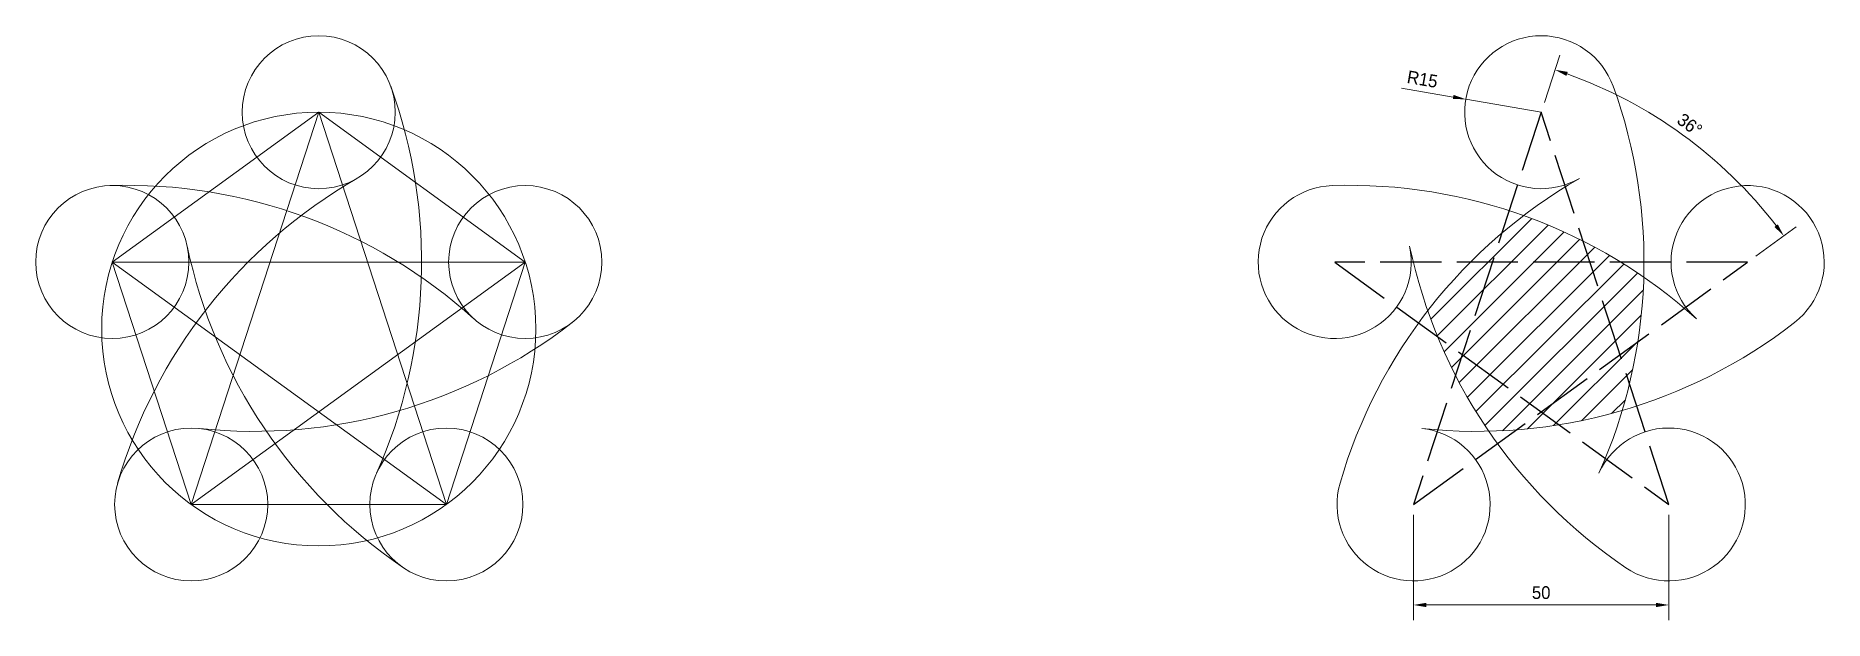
# Model space of a CAD drawing. Header units: centimetres. Extents: x 3802 to 4152, y 2409 to 2523.
import ezdxf

# ---------------------------------------------------------------- set-up
doc = ezdxf.new("R2010")
doc.units = ezdxf.units.CM
doc.header["$PDMODE"] = 35
doc.header["$PDSIZE"] = -2
doc.linetypes.add('ACAD_ISO02W100', pattern=[15, 12, -3])
doc.layers.add('中心線', color=7, linetype='ACAD_ISO02W100')
doc.layers.add('標註', color=7, linetype='Continuous', lineweight=15)
doc.styles.add('文2.5', font='', dxfattribs={"height": 2.5})
doc.styles.get('文2.5').set_extended_font_data('PMingLiU')
doc.dimstyles.new('DIM2.5', dxfattribs={"dimtxt": 2.5, "dimasz": 2.5, "dimexe": 3, "dimexo": 2, "dimgap": 1, "dimtad": 1, "dimdec": 1, "dimdsep": 46, "dimtxsty": '文2.5', "dimcen": 0, "dimclrd": 256, "dimclre": 256, "dimadec": 0, "dimazin": 0, "dimtfac": 1, "dimtdec": 1, "dimtmove": 0, "dimatfit": 3, "dimfxl": 1, "dimlwd": 15, "dimlwe": 15, "dimarcsym": 0})

# ---------------------------------------------------------------- blocks, each defined once
blk = doc.blocks.new('*U7')
at = {"layer": '標註'}
blk.add_arc((74.09, -58.12), 101.54, 119.9178, 163.8533, dxfattribs=at)
blk = doc.blocks.new('*U9')
at = {"layer": '標註', "color": 0, "linetype": 'ByBlock', "lineweight": -2, "transparency": 16777216}
for p, rotation in [((4639.37, 3344.33), 215.9999999999999), ((4621.4, 3349.74), 287.9999999999999), ((4639.79, 3325.56), 143.9999999999999), ((4622.07, 3319.37), 71.99999999999994)]:
    blk.add_blockref('*U7', p, dxfattribs=dict(at, rotation=rotation))
blk.add_blockref('*U7', (4610.7, 3334.31), dxfattribs=at)
blk = doc.blocks.new('*U10')
at = {"layer": '標註'}
blk.add_arc((74.09, -58.12), 101.54, 119.9178, 163.8533, dxfattribs=at)
blk = doc.blocks.new('*U11')
at = {"layer": '標註', "color": 0, "linetype": 'ByBlock', "lineweight": -2, "transparency": 16777216}
for p, rotation in [((4639.37, 3344.33), 215.9999999999999), ((4621.4, 3349.74), 287.9999999999999), ((4639.79, 3325.56), 143.9999999999999), ((4622.07, 3319.37), 71.99999999999994)]:
    blk.add_blockref('*U10', p, dxfattribs=dict(at, rotation=rotation))
blk.add_blockref('*U10', (4610.7, 3334.31), dxfattribs=at)
blk = doc.blocks.new('*D12')
at = {"layer": 'Defpoints', "color": 0, "transparency": 16777216}
for p in [(4071.91, 2431.5), (4121.91, 2431.5), (4121.91, 2411.79)]:
    blk.add_point(p, dxfattribs=at)
at = {"layer": '標註', "lineweight": 15, "transparency": 16777216}
for p, q in [((4071.91, 2429.5), (4071.91, 2408.79)), ((4121.91, 2429.5), (4121.91, 2408.79)), ((4074.41, 2411.79), (4119.41, 2411.79))]:
    blk.add_line(p, q, dxfattribs=at)
at = {"layer": '標註', "transparency": 16777216}
for points in [[(4074.41, 2412.21), (4074.41, 2411.37), (4071.91, 2411.79)], [(4119.41, 2412.21), (4119.41, 2411.37), (4121.91, 2411.79)]]:
    blk.add_solid(points, dxfattribs=at)
at = {"layer": '標註', "color": 0, "transparency": 16777216, "insert": (4096.91, 2414.2), "char_height": 2.5, "attachment_point": 5, "style": '文2.5'}
blk.add_mtext('50', dxfattribs=at)
blk = doc.blocks.new('*D13')
at = {"layer": 'Defpoints', "color": 0, "transparency": 16777216}
for p in [(4096.91, 2508.44), (4131.9, 2498.12), (4137.36, 2479.05), (4071.91, 2431.5), (4071.91, 2431.5)]:
    blk.add_point(p, dxfattribs=at)
at = {"layer": '標註', "lineweight": 15, "transparency": 16777216}
for p, q in [((4097.53, 2510.34), (4100.54, 2519.61)), ((4138.98, 2480.23), (4146.87, 2485.95))]:
    blk.add_line(p, q, dxfattribs=at)
blk.add_arc((4071.91, 2431.5), 89.65, 37.5979, 70.4021, dxfattribs=at)
at = {"layer": '標註', "transparency": 16777216}
for points in [[(4101.85, 2515.56), (4102.12, 2516.35), (4099.62, 2516.76)], [(4143.27, 2486.44), (4142.61, 2485.94), (4144.44, 2484.19)]]:
    blk.add_solid(points, dxfattribs=at)
at = {"layer": '標註', "color": 0, "transparency": 16777216, "insert": (4126.02, 2505.97), "char_height": 2.5, "attachment_point": 5, "rotation": 324, "style": '文2.5'}
blk.add_mtext('36°', dxfattribs=at)
blk = doc.blocks.new('*D18')
at = {"layer": 'Defpoints', "color": 0, "transparency": 16777216}
for p in [(4082.13, 2510.99), (4096.91, 2508.44)]:
    blk.add_point(p, dxfattribs=at)
at = {"layer": '標註', "lineweight": 15, "transparency": 16777216}
for p, q in [((4069.51, 2513.18), (4079.67, 2511.42)), ((4096.91, 2508.44), (4082.13, 2510.99))]:
    blk.add_line(p, q, dxfattribs=at)
at = {"layer": '標註', "transparency": 16777216}
blk.add_solid([(4079.74, 2511.83), (4079.6, 2511.01), (4082.13, 2510.99)], dxfattribs=at)
at = {"layer": '標註', "color": 0, "transparency": 16777216, "insert": (4073.64, 2514.91), "char_height": 2.5, "attachment_point": 5, "rotation": 350.1965, "style": '文2.5'}
blk.add_mtext('R15', dxfattribs=at)

msp = doc.modelspace()

# ---------------------------------------------------------------- hatches: boundary and pattern name
at = {"layer": '標註'}
h = msp.add_hatch(dxfattribs=at)
h.set_pattern_fill('ANSI31', color=256)
h.paths.add_polyline_path([(4117.01, 2476.07, 0.065473), (4093.46, 2488.17, 0.065473), (4074.68, 2469.5, 0.065473), (4086.63, 2445.87, 0.065473), (4112.79, 2449.93, 0.065473)])

# ---------------------------------------------------------------- linework, layer by layer
at = {"layer": '中心線'}
for p, q in [((4096.91, 2508.44), (4071.91, 2431.5)), ((4121.91, 2431.5), (4096.91, 2508.44)), ((4137.36, 2479.05), (4056.46, 2479.05)), ((4056.46, 2479.05), (4121.91, 2431.5)), ((4071.91, 2431.5), (4137.36, 2479.05))]:
    msp.add_line(p, q, dxfattribs=at)
at = {"layer": '標註'}
for p, q in [((3857.4, 2508.44), (3832.4, 2431.5)), ((3882.4, 2431.5), (3857.4, 2508.44)), ((3897.85, 2479.05), (3816.95, 2479.05)), ((3816.95, 2479.05), (3882.4, 2431.5)), ((3832.4, 2431.5), (3897.85, 2479.05))]:
    msp.add_line(p, q, dxfattribs=at)
msp.add_lwpolyline([(3857.4, 2508.44), (3816.95, 2479.05), (3832.4, 2431.5), (3882.4, 2431.5), (3897.85, 2479.05)], close=True, dxfattribs=at)
for centre, radius in [((3857.4, 2508.44), 15), ((3857.4, 2465.91), 42.53), ((3816.95, 2479.05), 15), ((3897.85, 2479.05), 15), ((3832.4, 2431.5), 15), ((3882.4, 2431.5), 15)]:
    msp.add_circle(centre, radius, dxfattribs=at)
for centre, start, end in [((4096.91, 2508.44), 19.8533, 299.9178), ((4056.46, 2479.05), 91.8533, 11.9178), ((4137.36, 2479.05), 307.8533, 227.9178), ((4071.91, 2431.5), 163.8533, 83.9178), ((4121.91, 2431.5), 235.8533, 155.9178)]:
    msp.add_arc(centre, 15, start, end, dxfattribs=at)

# ---------------------------------------------------------------- block references
for name, p in [('*U11', (-769.26, -868.75)), ('*U9', (-529.75, -868.75))]:
    msp.add_blockref(name, p, dxfattribs=at)

# ---------------------------------------------------------------- dimensions: what is measured, and where the dimension line sits
dim = msp.add_angular_dim_2l(base=(4131.9, 2498.12), line1=((4096.91, 2508.44), (4071.91, 2431.5)), line2=((4071.91, 2431.5), (4137.36, 2479.05)), dimstyle='DIM2.5', override={"dimscale": 0}, dxfattribs=at)
dim.commit()
dim.dimension.update_dxf_attribs({"geometry": '*D13', "text_midpoint": (4126.02, 2505.97)})
dim = msp.add_radius_dim(center=(4096.91, 2508.44), mpoint=(4082.13, 2510.99), dimstyle='DIM2.5', dxfattribs=at)
dim.commit()
dim.dimension.update_dxf_attribs({"geometry": '*D18', "text_midpoint": (4073.23, 2512.53), "dimtype": 164})
dim = msp.add_linear_dim(base=(4121.91, 2411.79), p1=(4071.91, 2431.5), p2=(4121.91, 2431.5), dimstyle='DIM2.5', dxfattribs=at)
dim.commit()
dim.dimension.update_dxf_attribs({"geometry": '*D12', "text_midpoint": (4096.91, 2414.2)})

doc.saveas('drawing.dxf')
